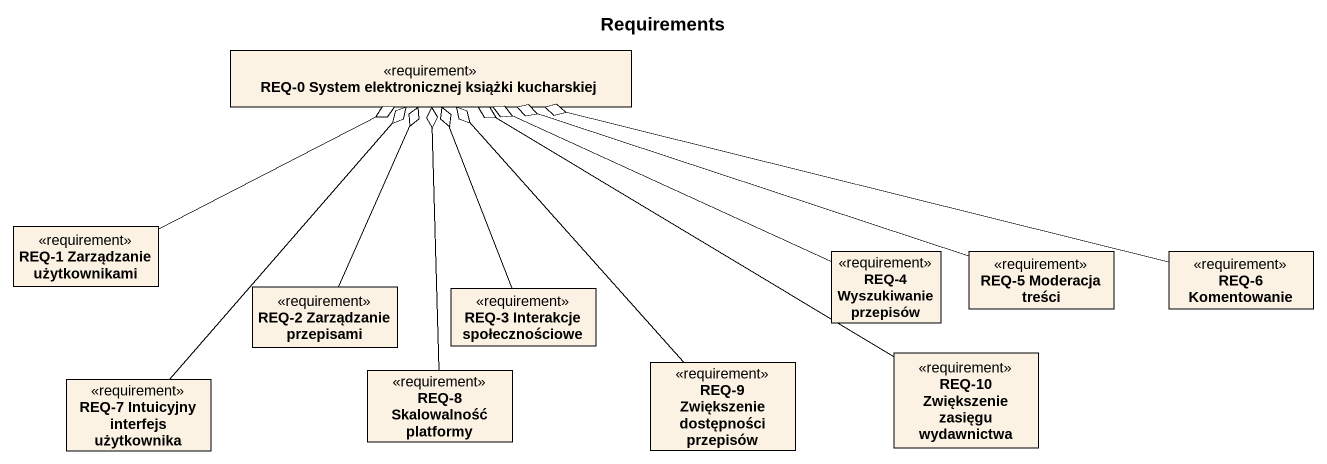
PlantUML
@startuml
title Requirements
hide circle
hide empty members
class "REQ-0 System elektronicznej książki kucharskiej" as REQ_0_System_elektronicznej <<requirement>>
class "REQ-1 Zarządzanie użytkownikami" as REQ_1_Zarządzanie <<requirement>>
class "REQ-4 Wyszukiwanie przepisów" as REQ_4_Wyszukiwanie_przepisów <<requirement>>
class "REQ-5 Moderacja treści" as REQ_5_Moderacja_treści <<requirement>>
class "REQ-6 Komentowanie" as REQ_6_Komentowanie <<requirement>>
class "REQ-2 Zarządzanie przepisami" as REQ_2_Zarządzanie_przepisami <<requirement>>
class "REQ-3 Interakcje społecznościowe" as REQ_3_Interakcje <<requirement>>
class "REQ-7 Intuicyjny interfejs użytkownika" as REQ_7_Intuicyjny_interfejs <<requirement>>
class "REQ-8 Skalowalność platformy" as REQ_8_Skalowalność_platformy <<requirement>>
class "REQ-9 Zwiększenie dostępności przepisów" as REQ_9_Zwiększenie <<requirement>>
class "REQ-10 Zwiększenie zasięgu wydawnictwa" as REQ_10_Zwiększenie_zasięgu <<requirement>>
REQ_1_Zarządzanie -right-o REQ_0_System_elektronicznej
REQ_4_Wyszukiwanie_przepisów -left-o REQ_0_System_elektronicznej
REQ_5_Moderacja_treści -left-o REQ_0_System_elektronicznej
REQ_6_Komentowanie -left-o REQ_0_System_elektronicznej
REQ_2_Zarządzanie_przepisami -up-o REQ_0_System_elektronicznej
REQ_3_Interakcje -up-o REQ_0_System_elektronicznej
REQ_7_Intuicyjny_interfejs -up-o REQ_0_System_elektronicznej
REQ_8_Skalowalność_platformy -up-o REQ_0_System_elektronicznej
REQ_9_Zwiększenie -up-o REQ_0_System_elektronicznej
REQ_10_Zwiększenie_zasięgu -up-o REQ_0_System_elektronicznej
@enduml
